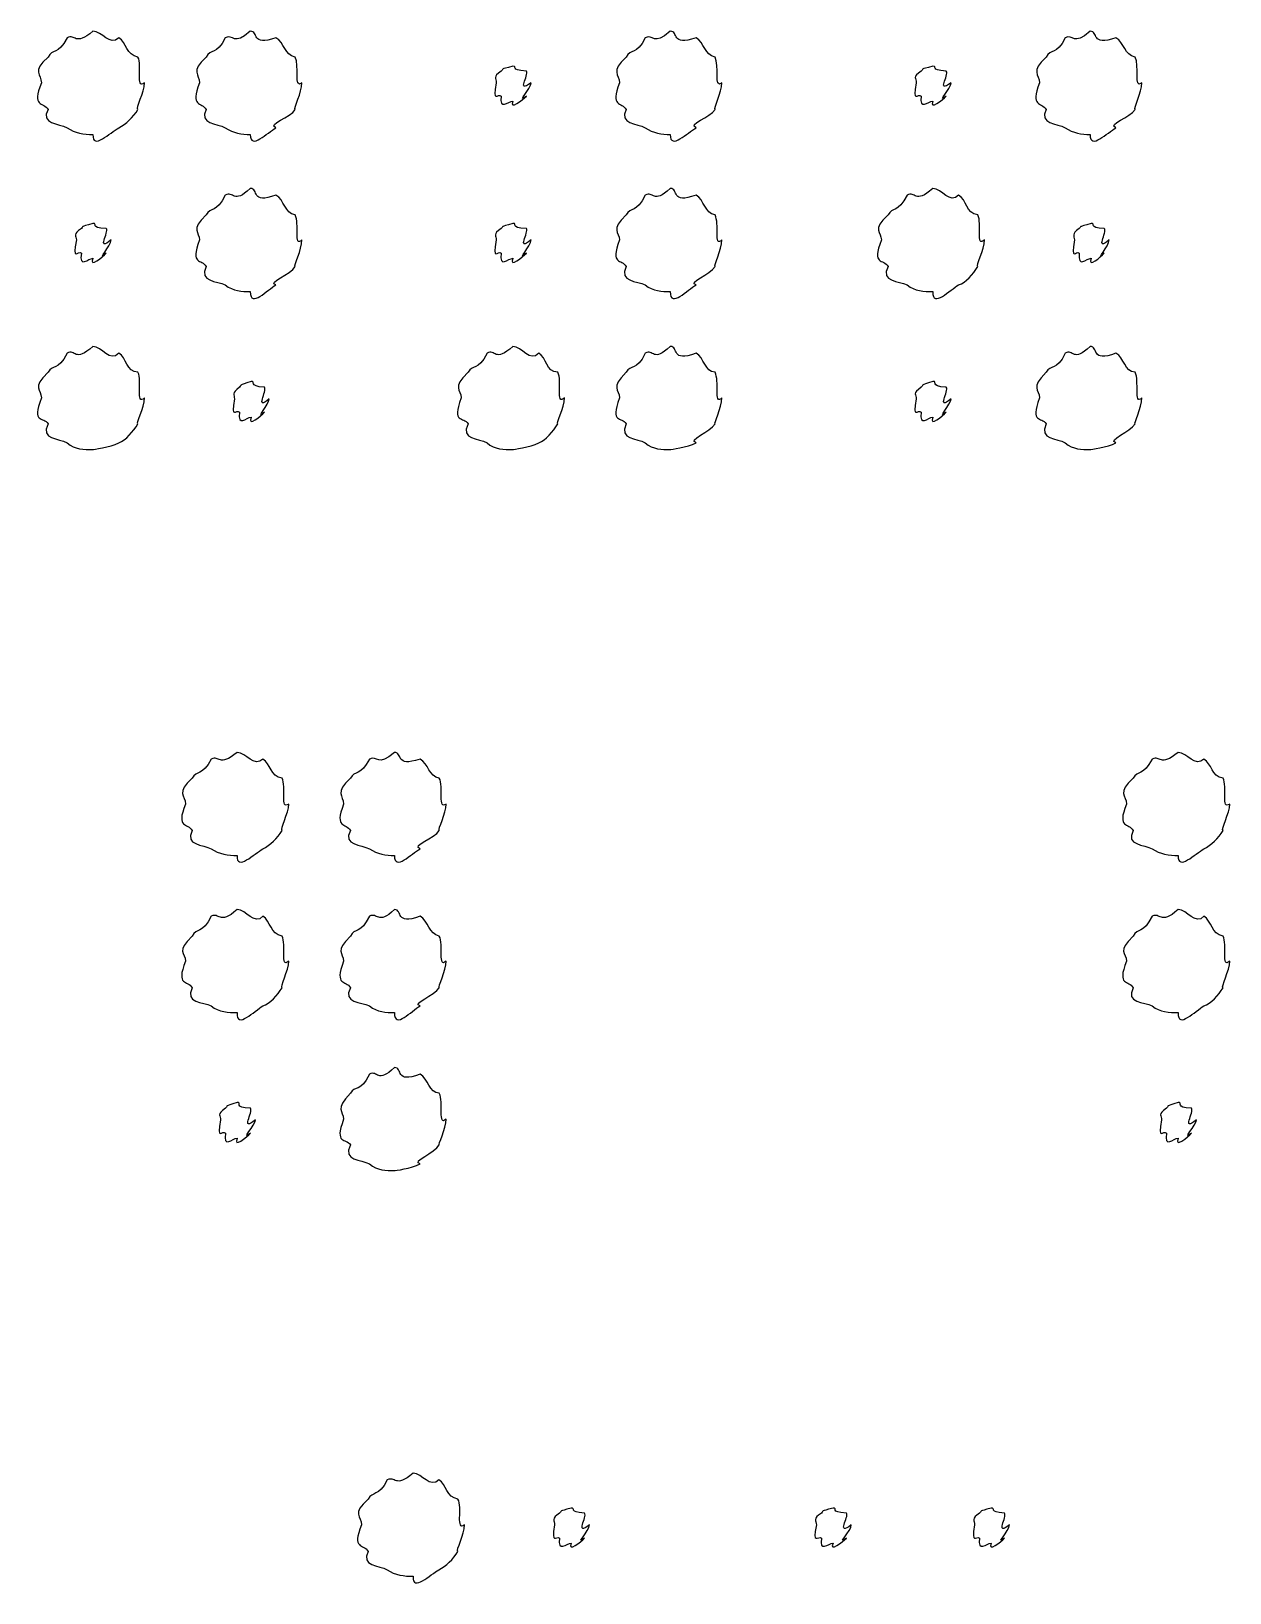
# Model space of a CAD drawing. Header units: millimetres. Extents: x -178 to -32, y 41 to 266.
# Drawn here: x -135.97 to -128.03, y 198.5 to 208.85 of the extents above; entities that cross this region are included whole.
import ezdxf

# ---------------------------------------------------------------- set-up
doc = ezdxf.new("R2010")
doc.units = ezdxf.units.MM
doc.layers.get('0').update_dxf_attribs({"linetype": 'CONTINUOUS'})

msp = doc.modelspace()

# ---------------------------------------------------------------- linework, layer by layer
at = {"color": 0}
for p, q in [((-135.564, 208.849), (-135.564, 208.849)), ((-134.522, 208.849), (-134.522, 208.849)), ((-131.74, 208.849), (-131.74, 208.849)), ((-128.958, 208.849), (-128.958, 208.849)), ((-132.782, 208.617), (-132.782, 208.617)), ((-130, 208.617), (-130, 208.617)), ((-134.522, 207.807), (-134.522, 207.807)), ((-131.74, 207.807), (-131.74, 207.807)), ((-130, 207.807), (-130, 207.807)), ((-135.564, 207.575), (-135.564, 207.575)), ((-132.782, 207.575), (-132.782, 207.575)), ((-128.952, 207.575), (-128.952, 207.575)), ((-135.564, 206.76), (-135.564, 206.76)), ((-132.782, 206.76), (-132.782, 206.76)), ((-131.74, 206.76), (-131.74, 206.76)), ((-128.958, 206.76), (-128.958, 206.76)), ((-134.517, 206.528), (-134.517, 206.528)), ((-130, 206.528), (-130, 206.528)), ((-134.609, 204.068), (-134.609, 204.068)), ((-133.567, 204.068), (-133.567, 204.068)), ((-128.375, 204.068), (-128.375, 204.068)), ((-134.609, 203.026), (-134.609, 203.026)), ((-133.567, 203.026), (-133.567, 203.026)), ((-128.375, 203.026), (-128.375, 203.026)), ((-133.567, 201.979), (-133.567, 201.979)), ((-134.609, 201.748), (-134.609, 201.748)), ((-128.375, 201.748), (-128.375, 201.748)), ((-133.443, 199.289), (-133.443, 199.289)), ((-132.396, 199.058), (-132.396, 199.058)), ((-130.661, 199.058), (-130.661, 199.058)), ((-129.614, 199.058), (-129.614, 199.058))]:
    msp.add_line(p, q, dxfattribs=at)
for points in [[(-135.735, 208.805), (-135.797, 208.689), (-135.831, 208.733), (-135.862, 208.678)], [(-135.564, 208.849), (-135.687, 208.747), (-135.68, 208.834), (-135.735, 208.805)], [(-135.393, 208.805), (-135.451, 208.747), (-135.505, 208.849), (-135.564, 208.849)], [(-135.266, 208.678), (-135.345, 208.689), (-135.341, 208.774), (-135.393, 208.805)], [(-134.688, 208.805), (-134.746, 208.689), (-134.784, 208.733), (-134.814, 208.678)], [(-134.522, 208.849), (-134.635, 208.747), (-134.632, 208.834), (-134.688, 208.805)], [(-134.352, 208.805), (-134.522, 208.747), (-134.463, 208.849), (-134.522, 208.849)], [(-134.225, 208.678), (-134.294, 208.689), (-134.296, 208.774), (-134.352, 208.805)], [(-131.905, 208.805), (-131.963, 208.689), (-132.002, 208.733), (-132.032, 208.678)], [(-131.74, 208.849), (-131.853, 208.747), (-131.85, 208.834), (-131.905, 208.805)], [(-131.569, 208.805), (-131.74, 208.747), (-131.681, 208.849), (-131.74, 208.849)], [(-131.443, 208.678), (-131.511, 208.689), (-131.514, 208.774), (-131.569, 208.805)], [(-129.123, 208.805), (-129.181, 208.689), (-129.22, 208.733), (-129.25, 208.678)], [(-128.958, 208.849), (-129.071, 208.747), (-129.068, 208.834), (-129.123, 208.805)], [(-128.787, 208.805), (-128.958, 208.747), (-128.899, 208.849), (-128.958, 208.849)], [(-128.66, 208.678), (-128.729, 208.689), (-128.732, 208.774), (-128.787, 208.805)], [(-135.862, 208.678), (-135.973, 208.578), (-135.906, 208.565), (-135.906, 208.507)], [(-135.222, 208.507), (-135.283, 208.46), (-135.236, 208.623), (-135.266, 208.678)], [(-134.814, 208.678), (-134.922, 208.578), (-134.858, 208.565), (-134.858, 208.507)], [(-134.18, 208.507), (-134.235, 208.46), (-134.194, 208.623), (-134.225, 208.678)], [(-132.782, 208.617), (-132.876, 208.592), (-132.837, 208.606), (-132.859, 208.584)], [(-132.693, 208.584), (-132.81, 208.592), (-132.745, 208.617), (-132.782, 208.617)], [(-132.032, 208.678), (-132.14, 208.578), (-132.076, 208.565), (-132.076, 208.507)], [(-131.398, 208.507), (-131.453, 208.46), (-131.412, 208.623), (-131.443, 208.678)], [(-130, 208.617), (-130.093, 208.592), (-130.055, 208.606), (-130.077, 208.584)], [(-129.911, 208.584), (-130.027, 208.592), (-129.962, 208.617), (-130, 208.617)], [(-129.25, 208.678), (-129.357, 208.578), (-129.294, 208.565), (-129.294, 208.507)], [(-128.616, 208.507), (-128.671, 208.46), (-128.63, 208.623), (-128.66, 208.678)], [(-135.906, 208.507), (-135.973, 208.339), (-135.891, 208.385), (-135.862, 208.33)], [(-135.266, 208.33), (-135.283, 208.339), (-135.222, 208.443), (-135.222, 208.507)], [(-134.858, 208.507), (-134.922, 208.339), (-134.843, 208.385), (-134.814, 208.33)], [(-134.225, 208.33), (-134.235, 208.339), (-134.18, 208.443), (-134.18, 208.507)], [(-132.859, 208.584), (-132.92, 208.548), (-132.892, 208.536), (-132.892, 208.507)], [(-132.892, 208.507), (-132.92, 208.365), (-132.881, 208.441), (-132.859, 208.419)], [(-132.661, 208.507), (-132.765, 208.431), (-132.672, 208.562), (-132.693, 208.584)], [(-132.693, 208.419), (-132.765, 208.365), (-132.661, 208.47), (-132.661, 208.507)], [(-132.076, 208.507), (-132.14, 208.339), (-132.061, 208.385), (-132.032, 208.33)], [(-131.443, 208.33), (-131.453, 208.339), (-131.398, 208.443), (-131.398, 208.507)], [(-130.077, 208.584), (-130.137, 208.548), (-130.11, 208.536), (-130.11, 208.507)], [(-130.11, 208.507), (-130.137, 208.365), (-130.099, 208.441), (-130.077, 208.419)], [(-129.878, 208.507), (-129.983, 208.431), (-129.889, 208.562), (-129.911, 208.584)], [(-129.911, 208.419), (-129.983, 208.365), (-129.878, 208.47), (-129.878, 208.507)], [(-129.294, 208.507), (-129.357, 208.339), (-129.279, 208.385), (-129.25, 208.33)], [(-128.66, 208.33), (-128.671, 208.339), (-128.616, 208.443), (-128.616, 208.507)], [(-132.859, 208.419), (-132.876, 208.321), (-132.811, 208.385), (-132.782, 208.385)], [(-132.782, 208.385), (-132.81, 208.321), (-132.716, 208.396), (-132.693, 208.419)], [(-130.077, 208.419), (-130.093, 208.321), (-130.029, 208.385), (-130, 208.385)], [(-130, 208.385), (-130.027, 208.321), (-129.933, 208.396), (-129.911, 208.419)], [(-135.862, 208.33), (-135.914, 208.233), (-135.79, 208.238), (-135.735, 208.209)], [(-135.393, 208.209), (-135.345, 208.233), (-135.299, 208.278), (-135.266, 208.33)], [(-134.814, 208.33), (-134.864, 208.233), (-134.743, 208.238), (-134.688, 208.209)], [(-134.352, 208.209), (-134.412, 208.233), (-134.253, 208.278), (-134.225, 208.33)], [(-132.032, 208.33), (-132.082, 208.233), (-131.96, 208.238), (-131.905, 208.209)], [(-131.569, 208.209), (-131.63, 208.233), (-131.471, 208.278), (-131.443, 208.33)], [(-129.25, 208.33), (-129.299, 208.233), (-129.178, 208.238), (-129.123, 208.209)], [(-128.787, 208.209), (-128.847, 208.233), (-128.689, 208.278), (-128.66, 208.33)], [(-135.735, 208.209), (-135.687, 208.173), (-135.622, 208.165), (-135.564, 208.165)], [(-135.564, 208.165), (-135.57, 208.056), (-135.448, 208.179), (-135.393, 208.209)], [(-134.688, 208.209), (-134.635, 208.173), (-134.577, 208.165), (-134.522, 208.165)], [(-134.522, 208.165), (-134.522, 208.056), (-134.407, 208.179), (-134.352, 208.209)], [(-131.905, 208.209), (-131.853, 208.173), (-131.795, 208.165), (-131.74, 208.165)], [(-131.74, 208.165), (-131.74, 208.056), (-131.624, 208.179), (-131.569, 208.209)], [(-129.123, 208.209), (-129.071, 208.173), (-129.013, 208.165), (-128.958, 208.165)], [(-128.958, 208.165), (-128.958, 208.056), (-128.842, 208.179), (-128.787, 208.209)], [(-134.522, 207.807), (-134.635, 207.699), (-134.632, 207.792), (-134.688, 207.763)], [(-134.352, 207.763), (-134.522, 207.699), (-134.463, 207.807), (-134.522, 207.807)], [(-131.74, 207.807), (-131.853, 207.699), (-131.85, 207.792), (-131.905, 207.763)], [(-131.569, 207.763), (-131.74, 207.699), (-131.681, 207.807), (-131.74, 207.807)], [(-130, 207.807), (-130.122, 207.699), (-130.115, 207.792), (-130.17, 207.763)], [(-129.829, 207.763), (-129.886, 207.699), (-129.94, 207.807), (-130, 207.807)], [(-134.688, 207.763), (-134.746, 207.641), (-134.784, 207.688), (-134.814, 207.631)], [(-134.225, 207.631), (-134.294, 207.641), (-134.296, 207.732), (-134.352, 207.763)], [(-131.905, 207.763), (-131.963, 207.641), (-132.002, 207.688), (-132.032, 207.631)], [(-131.443, 207.631), (-131.511, 207.641), (-131.514, 207.732), (-131.569, 207.763)], [(-130.17, 207.763), (-130.233, 207.641), (-130.267, 207.688), (-130.297, 207.631)], [(-129.702, 207.631), (-129.781, 207.641), (-129.776, 207.732), (-129.829, 207.763)], [(-135.564, 207.575), (-135.658, 207.545), (-135.619, 207.564), (-135.641, 207.542)], [(-135.476, 207.542), (-135.592, 207.545), (-135.527, 207.575), (-135.564, 207.575)], [(-134.814, 207.631), (-134.922, 207.527), (-134.858, 207.52), (-134.858, 207.465)], [(-134.18, 207.465), (-134.235, 207.41), (-134.194, 207.575), (-134.225, 207.631)], [(-132.782, 207.575), (-132.876, 207.545), (-132.837, 207.564), (-132.859, 207.542)], [(-132.693, 207.542), (-132.81, 207.545), (-132.745, 207.575), (-132.782, 207.575)], [(-132.032, 207.631), (-132.14, 207.527), (-132.076, 207.52), (-132.076, 207.465)], [(-131.398, 207.465), (-131.453, 207.41), (-131.412, 207.575), (-131.443, 207.631)], [(-130.297, 207.631), (-130.409, 207.527), (-130.341, 207.52), (-130.341, 207.465)], [(-129.658, 207.465), (-129.719, 207.41), (-129.672, 207.575), (-129.702, 207.631)], [(-128.952, 207.575), (-129.042, 207.545), (-129.007, 207.564), (-129.03, 207.542)], [(-128.864, 207.542), (-128.976, 207.545), (-128.915, 207.575), (-128.952, 207.575)], [(-135.641, 207.542), (-135.702, 207.501), (-135.674, 207.494), (-135.674, 207.465)], [(-135.674, 207.465), (-135.702, 207.318), (-135.663, 207.399), (-135.641, 207.377)], [(-135.443, 207.465), (-135.547, 207.384), (-135.454, 207.52), (-135.476, 207.542)], [(-135.476, 207.377), (-135.547, 207.318), (-135.443, 207.428), (-135.443, 207.465)], [(-134.858, 207.465), (-134.922, 207.292), (-134.843, 207.344), (-134.814, 207.289)], [(-134.225, 207.289), (-134.235, 207.292), (-134.18, 207.402), (-134.18, 207.465)], [(-132.859, 207.542), (-132.92, 207.501), (-132.892, 207.494), (-132.892, 207.465)], [(-132.892, 207.465), (-132.92, 207.318), (-132.881, 207.399), (-132.859, 207.377)], [(-132.661, 207.465), (-132.765, 207.384), (-132.672, 207.52), (-132.693, 207.542)], [(-132.693, 207.377), (-132.765, 207.318), (-132.661, 207.428), (-132.661, 207.465)], [(-132.076, 207.465), (-132.14, 207.292), (-132.061, 207.344), (-132.032, 207.289)], [(-131.443, 207.289), (-131.453, 207.292), (-131.398, 207.402), (-131.398, 207.465)], [(-130.341, 207.465), (-130.409, 207.292), (-130.326, 207.344), (-130.297, 207.289)], [(-129.702, 207.289), (-129.719, 207.292), (-129.658, 207.402), (-129.658, 207.465)], [(-129.03, 207.542), (-129.086, 207.501), (-129.062, 207.494), (-129.062, 207.465)], [(-129.062, 207.465), (-129.086, 207.318), (-129.051, 207.399), (-129.03, 207.377)], [(-128.831, 207.465), (-128.931, 207.384), (-128.842, 207.52), (-128.864, 207.542)], [(-128.864, 207.377), (-128.931, 207.318), (-128.831, 207.428), (-128.831, 207.465)], [(-135.641, 207.377), (-135.658, 207.274), (-135.593, 207.344), (-135.564, 207.344)], [(-135.564, 207.344), (-135.592, 207.274), (-135.498, 207.355), (-135.476, 207.377)], [(-132.859, 207.377), (-132.876, 207.274), (-132.811, 207.344), (-132.782, 207.344)], [(-132.782, 207.344), (-132.81, 207.274), (-132.716, 207.355), (-132.693, 207.377)], [(-129.03, 207.377), (-129.042, 207.274), (-128.981, 207.344), (-128.952, 207.344)], [(-128.952, 207.344), (-128.976, 207.274), (-128.886, 207.355), (-128.864, 207.377)], [(-134.814, 207.289), (-134.864, 207.185), (-134.743, 207.196), (-134.688, 207.167)], [(-134.352, 207.167), (-134.412, 207.185), (-134.253, 207.236), (-134.225, 207.289)], [(-132.032, 207.289), (-132.082, 207.185), (-131.96, 207.196), (-131.905, 207.167)], [(-131.569, 207.167), (-131.63, 207.185), (-131.471, 207.236), (-131.443, 207.289)], [(-130.297, 207.289), (-130.35, 207.185), (-130.225, 207.196), (-130.17, 207.167)], [(-129.829, 207.167), (-129.781, 207.185), (-129.735, 207.236), (-129.702, 207.289)], [(-134.688, 207.167), (-134.635, 207.126), (-134.577, 207.123), (-134.522, 207.123)], [(-134.522, 207.123), (-134.522, 207.009), (-134.407, 207.137), (-134.352, 207.167)], [(-131.905, 207.167), (-131.853, 207.126), (-131.795, 207.123), (-131.74, 207.123)], [(-131.74, 207.123), (-131.74, 207.009), (-131.624, 207.137), (-131.569, 207.167)], [(-130.17, 207.167), (-130.122, 207.126), (-130.058, 207.123), (-130, 207.123)], [(-130, 207.123), (-130.005, 207.009), (-129.884, 207.137), (-129.829, 207.167)], [(-135.564, 206.76), (-135.687, 206.649), (-135.68, 206.744), (-135.735, 206.715)], [(-135.393, 206.715), (-135.451, 206.649), (-135.505, 206.76), (-135.564, 206.76)], [(-132.782, 206.76), (-132.904, 206.649), (-132.898, 206.744), (-132.953, 206.715)], [(-132.611, 206.715), (-132.669, 206.649), (-132.722, 206.76), (-132.782, 206.76)], [(-131.74, 206.76), (-131.853, 206.649), (-131.85, 206.744), (-131.905, 206.715)], [(-131.569, 206.715), (-131.74, 206.649), (-131.681, 206.76), (-131.74, 206.76)], [(-128.958, 206.76), (-129.071, 206.649), (-129.068, 206.744), (-129.123, 206.715)], [(-128.787, 206.715), (-128.958, 206.649), (-128.899, 206.76), (-128.958, 206.76)], [(-135.735, 206.715), (-135.797, 206.59), (-135.831, 206.644), (-135.862, 206.588)], [(-135.266, 206.588), (-135.345, 206.59), (-135.341, 206.685), (-135.393, 206.715)], [(-132.953, 206.715), (-133.015, 206.59), (-133.049, 206.644), (-133.079, 206.588)], [(-132.484, 206.588), (-132.563, 206.59), (-132.559, 206.685), (-132.611, 206.715)], [(-131.905, 206.715), (-131.963, 206.59), (-132.002, 206.644), (-132.032, 206.588)], [(-131.443, 206.588), (-131.511, 206.59), (-131.514, 206.685), (-131.569, 206.715)], [(-129.123, 206.715), (-129.181, 206.59), (-129.22, 206.644), (-129.25, 206.588)], [(-128.66, 206.588), (-128.729, 206.59), (-128.732, 206.685), (-128.787, 206.715)], [(-135.862, 206.588), (-135.973, 206.48), (-135.906, 206.476), (-135.906, 206.418)], [(-135.222, 206.418), (-135.283, 206.363), (-135.236, 206.533), (-135.266, 206.588)], [(-134.517, 206.528), (-134.606, 206.495), (-134.572, 206.514), (-134.594, 206.489)], [(-134.428, 206.489), (-134.54, 206.495), (-134.48, 206.528), (-134.517, 206.528)], [(-133.079, 206.588), (-133.191, 206.48), (-133.124, 206.476), (-133.124, 206.418)], [(-132.44, 206.418), (-132.501, 206.363), (-132.454, 206.533), (-132.484, 206.588)], [(-132.032, 206.588), (-132.14, 206.48), (-132.076, 206.476), (-132.076, 206.418)], [(-131.398, 206.418), (-131.453, 206.363), (-131.412, 206.533), (-131.443, 206.588)], [(-130, 206.528), (-130.093, 206.495), (-130.055, 206.514), (-130.077, 206.489)], [(-129.911, 206.489), (-130.027, 206.495), (-129.962, 206.528), (-130, 206.528)], [(-129.25, 206.588), (-129.357, 206.48), (-129.294, 206.476), (-129.294, 206.418)], [(-128.616, 206.418), (-128.671, 206.363), (-128.63, 206.533), (-128.66, 206.588)], [(-134.594, 206.489), (-134.65, 206.447), (-134.627, 206.441), (-134.627, 206.412)], [(-134.396, 206.412), (-134.496, 206.329), (-134.407, 206.467), (-134.428, 206.489)], [(-130.077, 206.489), (-130.137, 206.447), (-130.11, 206.441), (-130.11, 206.412)], [(-129.878, 206.412), (-129.983, 206.329), (-129.889, 206.467), (-129.911, 206.489)], [(-135.906, 206.418), (-135.973, 206.241), (-135.891, 206.298), (-135.862, 206.247)], [(-135.266, 206.247), (-135.283, 206.241), (-135.222, 206.354), (-135.222, 206.418)], [(-134.627, 206.412), (-134.65, 206.266), (-134.616, 206.349), (-134.594, 206.324)], [(-134.594, 206.324), (-134.606, 206.219), (-134.546, 206.291), (-134.517, 206.291)], [(-134.517, 206.291), (-134.54, 206.219), (-134.451, 206.302), (-134.428, 206.324)], [(-134.428, 206.324), (-134.496, 206.266), (-134.396, 206.379), (-134.396, 206.412)], [(-133.124, 206.418), (-133.191, 206.241), (-133.108, 206.298), (-133.079, 206.247)], [(-132.484, 206.247), (-132.501, 206.241), (-132.44, 206.354), (-132.44, 206.418)], [(-132.076, 206.418), (-132.14, 206.241), (-132.061, 206.298), (-132.032, 206.247)], [(-131.443, 206.247), (-131.453, 206.241), (-131.398, 206.354), (-131.398, 206.418)], [(-130.11, 206.412), (-130.137, 206.266), (-130.099, 206.349), (-130.077, 206.324)], [(-130.077, 206.324), (-130.093, 206.219), (-130.029, 206.291), (-130, 206.291)], [(-130, 206.291), (-130.027, 206.219), (-129.933, 206.302), (-129.911, 206.324)], [(-129.911, 206.324), (-129.983, 206.266), (-129.878, 206.379), (-129.878, 206.412)], [(-129.294, 206.418), (-129.357, 206.241), (-129.279, 206.298), (-129.25, 206.247)], [(-128.66, 206.247), (-128.671, 206.241), (-128.616, 206.354), (-128.616, 206.418)], [(-135.862, 206.247), (-135.914, 206.138), (-135.79, 206.153), (-135.735, 206.12)], [(-135.393, 206.12), (-135.345, 206.138), (-135.299, 206.194), (-135.266, 206.247)], [(-133.079, 206.247), (-133.132, 206.138), (-133.008, 206.153), (-132.953, 206.12)], [(-132.611, 206.12), (-132.563, 206.138), (-132.517, 206.194), (-132.484, 206.247)], [(-132.032, 206.247), (-132.082, 206.138), (-131.96, 206.153), (-131.905, 206.12)], [(-131.569, 206.12), (-131.63, 206.138), (-131.471, 206.194), (-131.443, 206.247)], [(-129.25, 206.247), (-129.299, 206.138), (-129.178, 206.153), (-129.123, 206.12)], [(-128.787, 206.12), (-128.847, 206.138), (-128.689, 206.194), (-128.66, 206.247)], [(-135.735, 206.12), (-135.687, 206.076), (-135.622, 206.076), (-135.564, 206.076)], [(-135.564, 206.076), (-135.57, 206.076), (-135.448, 206.09), (-135.393, 206.12)], [(-132.953, 206.12), (-132.904, 206.076), (-132.84, 206.076), (-132.782, 206.076)], [(-132.782, 206.076), (-132.787, 206.076), (-132.666, 206.09), (-132.611, 206.12)], [(-131.905, 206.12), (-131.853, 206.076), (-131.795, 206.076), (-131.74, 206.076)], [(-131.74, 206.076), (-131.74, 206.076), (-131.624, 206.09), (-131.569, 206.12)], [(-129.123, 206.12), (-129.071, 206.076), (-129.013, 206.076), (-128.958, 206.076)], [(-128.958, 206.076), (-128.958, 206.076), (-128.842, 206.09), (-128.787, 206.12)], [(-134.609, 204.068), (-134.732, 203.966), (-134.725, 204.053), (-134.78, 204.024)], [(-134.438, 204.024), (-134.496, 203.966), (-134.55, 204.068), (-134.609, 204.068)], [(-133.567, 204.068), (-133.68, 203.966), (-133.677, 204.053), (-133.733, 204.024)], [(-133.397, 204.024), (-133.567, 203.966), (-133.508, 204.068), (-133.567, 204.068)], [(-128.375, 204.068), (-128.498, 203.966), (-128.49, 204.053), (-128.546, 204.024)], [(-128.204, 204.024), (-128.262, 203.966), (-128.316, 204.068), (-128.375, 204.068)], [(-134.78, 204.024), (-134.842, 203.908), (-134.876, 203.952), (-134.907, 203.897)], [(-134.311, 203.897), (-134.39, 203.908), (-134.386, 203.994), (-134.438, 204.024)], [(-133.733, 204.024), (-133.791, 203.908), (-133.829, 203.952), (-133.859, 203.897)], [(-133.27, 203.897), (-133.339, 203.908), (-133.341, 203.994), (-133.397, 204.024)], [(-128.546, 204.024), (-128.608, 203.908), (-128.642, 203.952), (-128.673, 203.897)], [(-128.077, 203.897), (-128.156, 203.908), (-128.151, 203.994), (-128.204, 204.024)], [(-134.907, 203.897), (-135.018, 203.798), (-134.951, 203.784), (-134.951, 203.726)], [(-134.267, 203.726), (-134.328, 203.679), (-134.281, 203.842), (-134.311, 203.897)], [(-133.859, 203.897), (-133.967, 203.798), (-133.904, 203.784), (-133.904, 203.726)], [(-133.225, 203.726), (-133.281, 203.679), (-133.239, 203.842), (-133.27, 203.897)], [(-128.673, 203.897), (-128.784, 203.798), (-128.717, 203.784), (-128.717, 203.726)], [(-128.033, 203.726), (-128.094, 203.679), (-128.047, 203.842), (-128.077, 203.897)], [(-134.951, 203.726), (-135.018, 203.558), (-134.936, 203.605), (-134.907, 203.55)], [(-134.311, 203.55), (-134.328, 203.558), (-134.267, 203.663), (-134.267, 203.726)], [(-133.904, 203.726), (-133.967, 203.558), (-133.888, 203.605), (-133.859, 203.55)], [(-133.27, 203.55), (-133.281, 203.558), (-133.225, 203.663), (-133.225, 203.726)], [(-128.717, 203.726), (-128.784, 203.558), (-128.701, 203.605), (-128.673, 203.55)], [(-128.077, 203.55), (-128.094, 203.558), (-128.033, 203.663), (-128.033, 203.726)], [(-134.907, 203.55), (-134.959, 203.452), (-134.835, 203.458), (-134.78, 203.429)], [(-134.438, 203.429), (-134.39, 203.452), (-134.344, 203.498), (-134.311, 203.55)], [(-133.859, 203.55), (-133.909, 203.452), (-133.788, 203.458), (-133.733, 203.429)], [(-133.397, 203.429), (-133.457, 203.452), (-133.298, 203.498), (-133.27, 203.55)], [(-128.673, 203.55), (-128.725, 203.452), (-128.601, 203.458), (-128.546, 203.429)], [(-128.204, 203.429), (-128.156, 203.452), (-128.11, 203.498), (-128.077, 203.55)], [(-134.78, 203.429), (-134.732, 203.393), (-134.667, 203.385), (-134.609, 203.385)], [(-134.609, 203.385), (-134.615, 203.276), (-134.493, 203.399), (-134.438, 203.429)], [(-133.733, 203.429), (-133.68, 203.393), (-133.622, 203.385), (-133.567, 203.385)], [(-133.567, 203.385), (-133.567, 203.276), (-133.452, 203.399), (-133.397, 203.429)], [(-128.546, 203.429), (-128.498, 203.393), (-128.433, 203.385), (-128.375, 203.385)], [(-128.375, 203.385), (-128.38, 203.276), (-128.259, 203.399), (-128.204, 203.429)], [(-134.609, 203.026), (-134.732, 202.919), (-134.725, 203.011), (-134.78, 202.982)], [(-134.438, 202.982), (-134.496, 202.919), (-134.55, 203.026), (-134.609, 203.026)], [(-133.567, 203.026), (-133.68, 202.919), (-133.677, 203.011), (-133.733, 202.982)], [(-133.397, 202.982), (-133.567, 202.919), (-133.508, 203.026), (-133.567, 203.026)], [(-128.375, 203.026), (-128.498, 202.919), (-128.49, 203.011), (-128.546, 202.982)], [(-128.204, 202.982), (-128.262, 202.919), (-128.316, 203.026), (-128.375, 203.026)], [(-134.78, 202.982), (-134.842, 202.861), (-134.876, 202.908), (-134.907, 202.85)], [(-134.311, 202.85), (-134.39, 202.861), (-134.386, 202.952), (-134.438, 202.982)], [(-133.733, 202.982), (-133.791, 202.861), (-133.829, 202.908), (-133.859, 202.85)], [(-133.27, 202.85), (-133.339, 202.861), (-133.341, 202.952), (-133.397, 202.982)], [(-128.546, 202.982), (-128.608, 202.861), (-128.642, 202.908), (-128.673, 202.85)], [(-128.077, 202.85), (-128.156, 202.861), (-128.151, 202.952), (-128.204, 202.982)], [(-134.907, 202.85), (-135.018, 202.747), (-134.951, 202.74), (-134.951, 202.685)], [(-134.267, 202.685), (-134.328, 202.63), (-134.281, 202.795), (-134.311, 202.85)], [(-133.859, 202.85), (-133.967, 202.747), (-133.904, 202.74), (-133.904, 202.685)], [(-133.225, 202.685), (-133.281, 202.63), (-133.239, 202.795), (-133.27, 202.85)], [(-128.673, 202.85), (-128.784, 202.747), (-128.717, 202.74), (-128.717, 202.685)], [(-128.033, 202.685), (-128.094, 202.63), (-128.047, 202.795), (-128.077, 202.85)], [(-134.951, 202.685), (-135.018, 202.511), (-134.936, 202.563), (-134.907, 202.508)], [(-134.311, 202.508), (-134.328, 202.511), (-134.267, 202.621), (-134.267, 202.685)], [(-133.904, 202.685), (-133.967, 202.511), (-133.888, 202.563), (-133.859, 202.508)], [(-133.27, 202.508), (-133.281, 202.511), (-133.225, 202.621), (-133.225, 202.685)], [(-128.717, 202.685), (-128.784, 202.511), (-128.701, 202.563), (-128.673, 202.508)], [(-128.077, 202.508), (-128.094, 202.511), (-128.033, 202.621), (-128.033, 202.685)], [(-134.907, 202.508), (-134.959, 202.405), (-134.835, 202.416), (-134.78, 202.387)], [(-134.438, 202.387), (-134.39, 202.405), (-134.344, 202.456), (-134.311, 202.508)], [(-133.859, 202.508), (-133.909, 202.405), (-133.788, 202.416), (-133.733, 202.387)], [(-133.397, 202.387), (-133.457, 202.405), (-133.298, 202.456), (-133.27, 202.508)], [(-128.673, 202.508), (-128.725, 202.405), (-128.601, 202.416), (-128.546, 202.387)], [(-128.204, 202.387), (-128.156, 202.405), (-128.11, 202.456), (-128.077, 202.508)], [(-134.78, 202.387), (-134.732, 202.346), (-134.667, 202.343), (-134.609, 202.343)], [(-134.609, 202.343), (-134.615, 202.228), (-134.493, 202.357), (-134.438, 202.387)], [(-133.733, 202.387), (-133.68, 202.346), (-133.622, 202.343), (-133.567, 202.343)], [(-133.567, 202.343), (-133.567, 202.228), (-133.452, 202.357), (-133.397, 202.387)], [(-128.546, 202.387), (-128.498, 202.346), (-128.433, 202.343), (-128.375, 202.343)], [(-128.375, 202.343), (-128.38, 202.228), (-128.259, 202.357), (-128.204, 202.387)], [(-133.567, 201.979), (-133.68, 201.869), (-133.677, 201.964), (-133.733, 201.935)], [(-133.397, 201.935), (-133.567, 201.869), (-133.508, 201.979), (-133.567, 201.979)], [(-133.733, 201.935), (-133.791, 201.81), (-133.829, 201.863), (-133.859, 201.808)], [(-133.27, 201.808), (-133.339, 201.81), (-133.341, 201.905), (-133.397, 201.935)], [(-133.859, 201.808), (-133.967, 201.699), (-133.904, 201.695), (-133.904, 201.637)], [(-133.225, 201.637), (-133.281, 201.582), (-133.239, 201.753), (-133.27, 201.808)], [(-134.686, 201.709), (-134.747, 201.666), (-134.719, 201.661), (-134.719, 201.632)], [(-134.609, 201.748), (-134.703, 201.714), (-134.664, 201.734), (-134.686, 201.709)], [(-134.521, 201.709), (-134.637, 201.714), (-134.572, 201.748), (-134.609, 201.748)], [(-134.488, 201.632), (-134.592, 201.549), (-134.499, 201.687), (-134.521, 201.709)], [(-128.452, 201.709), (-128.513, 201.666), (-128.485, 201.661), (-128.485, 201.632)], [(-128.375, 201.748), (-128.469, 201.714), (-128.43, 201.734), (-128.452, 201.709)], [(-128.287, 201.709), (-128.402, 201.714), (-128.338, 201.748), (-128.375, 201.748)], [(-128.253, 201.632), (-128.358, 201.549), (-128.265, 201.687), (-128.287, 201.709)], [(-134.719, 201.632), (-134.747, 201.486), (-134.708, 201.568), (-134.686, 201.544)], [(-134.521, 201.544), (-134.592, 201.486), (-134.488, 201.599), (-134.488, 201.632)], [(-133.904, 201.637), (-133.967, 201.461), (-133.888, 201.517), (-133.859, 201.466)], [(-133.27, 201.466), (-133.281, 201.461), (-133.225, 201.574), (-133.225, 201.637)], [(-128.485, 201.632), (-128.513, 201.486), (-128.474, 201.568), (-128.452, 201.544)], [(-128.287, 201.544), (-128.358, 201.486), (-128.253, 201.599), (-128.253, 201.632)], [(-134.686, 201.544), (-134.703, 201.439), (-134.638, 201.511), (-134.609, 201.511)], [(-134.609, 201.511), (-134.637, 201.439), (-134.543, 201.521), (-134.521, 201.544)], [(-133.859, 201.466), (-133.909, 201.357), (-133.788, 201.373), (-133.733, 201.34)], [(-133.397, 201.34), (-133.457, 201.357), (-133.298, 201.414), (-133.27, 201.466)], [(-128.452, 201.544), (-128.469, 201.439), (-128.404, 201.511), (-128.375, 201.511)], [(-128.375, 201.511), (-128.402, 201.439), (-128.309, 201.521), (-128.287, 201.544)], [(-133.733, 201.34), (-133.68, 201.296), (-133.622, 201.296), (-133.567, 201.296)], [(-133.567, 201.296), (-133.567, 201.296), (-133.452, 201.309), (-133.397, 201.34)], [(-133.443, 199.289), (-133.566, 199.187), (-133.559, 199.274), (-133.614, 199.245)], [(-133.272, 199.245), (-133.33, 199.187), (-133.384, 199.289), (-133.443, 199.289)], [(-133.614, 199.245), (-133.676, 199.129), (-133.711, 199.173), (-133.741, 199.118)], [(-133.146, 199.118), (-133.224, 199.129), (-133.22, 199.215), (-133.272, 199.245)], [(-133.741, 199.118), (-133.853, 199.019), (-133.785, 199.005), (-133.785, 198.947)], [(-133.102, 198.947), (-133.162, 198.901), (-133.115, 199.063), (-133.146, 199.118)], [(-132.473, 199.025), (-132.53, 198.989), (-132.506, 198.976), (-132.506, 198.947)], [(-132.396, 199.058), (-132.486, 199.033), (-132.451, 199.047), (-132.473, 199.025)], [(-132.308, 199.025), (-132.419, 199.033), (-132.359, 199.058), (-132.396, 199.058)], [(-132.275, 198.947), (-132.375, 198.871), (-132.286, 199.003), (-132.308, 199.025)], [(-130.738, 199.025), (-130.799, 198.989), (-130.771, 198.976), (-130.771, 198.947)], [(-130.661, 199.058), (-130.755, 199.033), (-130.716, 199.047), (-130.738, 199.025)], [(-130.573, 199.025), (-130.689, 199.033), (-130.624, 199.058), (-130.661, 199.058)], [(-130.54, 198.947), (-130.645, 198.871), (-130.551, 199.003), (-130.573, 199.025)], [(-129.691, 199.025), (-129.747, 198.989), (-129.724, 198.976), (-129.724, 198.947)], [(-129.614, 199.058), (-129.703, 199.033), (-129.669, 199.047), (-129.691, 199.025)], [(-129.526, 199.025), (-129.637, 199.033), (-129.576, 199.058), (-129.614, 199.058)], [(-129.492, 198.947), (-129.593, 198.871), (-129.503, 199.003), (-129.526, 199.025)], [(-133.785, 198.947), (-133.853, 198.779), (-133.77, 198.826), (-133.741, 198.771)], [(-133.146, 198.771), (-133.162, 198.779), (-133.102, 198.884), (-133.102, 198.947)], [(-132.506, 198.947), (-132.53, 198.805), (-132.495, 198.881), (-132.473, 198.859)], [(-132.308, 198.859), (-132.375, 198.805), (-132.275, 198.91), (-132.275, 198.947)], [(-130.771, 198.947), (-130.799, 198.805), (-130.76, 198.881), (-130.738, 198.859)], [(-130.573, 198.859), (-130.645, 198.805), (-130.54, 198.91), (-130.54, 198.947)], [(-129.724, 198.947), (-129.747, 198.805), (-129.713, 198.881), (-129.691, 198.859)], [(-129.526, 198.859), (-129.593, 198.805), (-129.492, 198.91), (-129.492, 198.947)], [(-133.741, 198.771), (-133.793, 198.673), (-133.669, 198.679), (-133.614, 198.65)], [(-133.272, 198.65), (-133.224, 198.673), (-133.179, 198.719), (-133.146, 198.771)], [(-132.473, 198.859), (-132.486, 198.761), (-132.425, 198.826), (-132.396, 198.826)], [(-132.396, 198.826), (-132.419, 198.761), (-132.33, 198.837), (-132.308, 198.859)], [(-130.738, 198.859), (-130.755, 198.761), (-130.69, 198.826), (-130.661, 198.826)], [(-130.661, 198.826), (-130.689, 198.761), (-130.595, 198.837), (-130.573, 198.859)], [(-129.691, 198.859), (-129.703, 198.761), (-129.643, 198.826), (-129.614, 198.826)], [(-129.614, 198.826), (-129.637, 198.761), (-129.547, 198.837), (-129.526, 198.859)], [(-133.614, 198.65), (-133.566, 198.614), (-133.501, 198.606), (-133.443, 198.606)], [(-133.443, 198.606), (-133.449, 198.497), (-133.327, 198.62), (-133.272, 198.65)]]:
    msp.add_open_spline(points, degree=3, dxfattribs=at)

doc.saveas('drawing.dxf')
